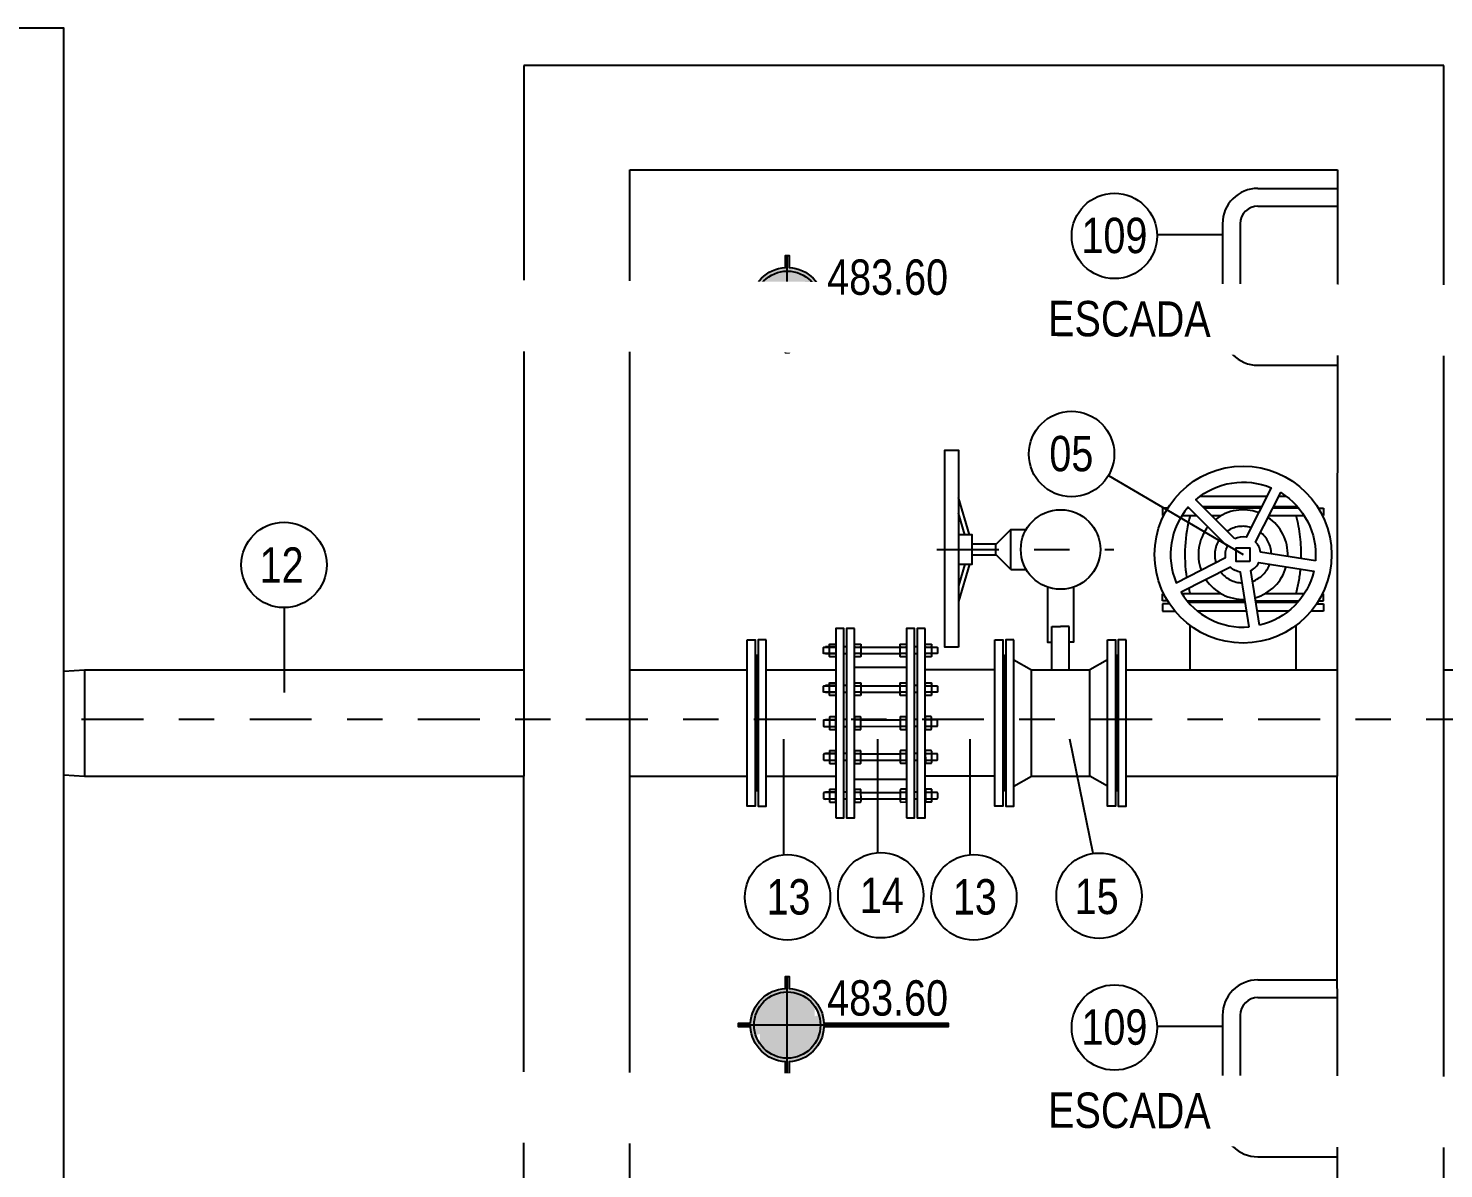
# Model space of a CAD drawing. Header units: feet. Extents: x 0 to 285115, y 0 to 9111421.
# Drawn here: x 285106.968 to 285110.968, y 9111417.429 to 9111420.653 of the extents above; entities that cross this region are included whole.
import ezdxf
from ezdxf.enums import TextEntityAlignment as Align

# ---------------------------------------------------------------- set-up
doc = ezdxf.new("R2010")
doc.units = ezdxf.units.FT
doc.header["$MEASUREMENT"] = 0
doc.linetypes.add('DASHDOT', pattern=[1, 0.5, -0.25, 0, -0.25])
doc.layers.get('0').update_dxf_attribs({"linetype": 'CONTINUOUS'})
for name, color, linetype in [('01', 1, 'CONTINUOUS'), ('02', 7, 'CONTINUOUS'), ('A-NIVEIS', 1, 'CONTINUOUS'), ('A-TEXTO', 2, 'CONTINUOUS'), ('EIXO', 1, 'DASHDOT'), ('FLANGES', 7, 'CONTINUOUS'), ('H-SA-ESTRUTURA (CORTE)', 5, 'CONTINUOUS'), ('H-SA-TEXTO', 2, 'CONTINUOUS'), ('INDIC', 2, 'CONTINUOUS'), ('Top View-Ferro Fundido - JGS - K7(Esgoto)', 7, 'CONTINUOUS')]:
    doc.layers.add(name, color=color, linetype=linetype)
doc.styles.add('EGC_Arial_2.0mm', font='arial.ttf', dxfattribs={"width": 0.8, "height": 2})

# ---------------------------------------------------------------- blocks, each defined once
blk = doc.blocks.new('*U1227')
at = {"true_color": 0xffffff}
h = blk.add_hatch(color=7, dxfattribs=at)
h.dxf.hatch_style = 1
edge = h.paths.add_edge_path()
edge.add_arc((0, 0), 2.075, 92.76231, 177.23769, ccw=False)
edge.add_line((-0.1, 2.073), (-0.1, 2.75))
edge.add_line((-0.1, 2.75), (0.1, 2.75))
edge.add_line((0.1, 2.75), (0.1, 2.073))
edge.add_arc((0, 0), 2.075, 2.76231, 87.23769, ccw=False)
edge.add_line((2.073, 0.1), (9.088, 0.1))
edge.add_line((9.088, 0.1), (9.088, -0.1))
edge.add_line((9.088, -0.1), (2.073, -0.1))
edge.add_arc((0, 0), 2.075, 272.76231, 357.23769, ccw=False)
edge.add_line((0.1, -2.073), (0.1, -2.75))
edge.add_line((0.1, -2.75), (-0.1, -2.75))
edge.add_line((-0.1, -2.75), (-0.1, -2.073))
edge.add_arc((0, 0), 2.075, 182.76231, 267.23769, ccw=False)
edge.add_line((-2.073, -0.1), (-2.75, -0.1))
edge.add_line((-2.75, -0.1), (-2.75, 0.1))
edge.add_line((-2.75, 0.1), (-2.073, 0.1))
for p, q in [((0, -2.75), (0, 2.75)), ((9.088, 0), (-2.75, 0))]:
    blk.add_line(p, q)
at = {"color": 7, "true_color": 0xffffff}
blk.add_lwpolyline([(-2.073, 0.1, -0.386246), (-0.1, 2.073), (-0.1, 2.75), (0.1, 2.75), (0.1, 2.073, -0.386246), (2.073, 0.1), (9.088, 0.1), (9.088, -0.1), (2.073, -0.1, -0.386246), (0.1, -2.073), (0.1, -2.75), (-0.1, -2.75), (-0.1, -2.073, -0.386246), (-2.073, -0.1), (-2.75, -0.1), (-2.75, 0.1)], format="xyb", close=True, dxfattribs=at)
blk.add_circle((0, 0), 1.875)
for points in [[(0, 1.875), (0, 0), (0.583, 1.782), (0.595, 0)], [(0.583, 1.782), (0.595, 0), (1.097, 1.521), (1.096, 0)], [(1.533, 1.079), (1.571, 0), (1.786, 0.571), (0, 0)], [(1.097, 1.521), (1.096, 0), (1.533, 1.079), (1.571, 0)], [(-1.786, -0.571), (0, 0), (-1.796, -0.539), (-1.875, 0)], [(-1.533, -1.079), (-1.571, 0), (-1.786, -0.571), (0, 0)], [(-1.097, -1.521), (-1.096, 0), (-1.533, -1.079), (-1.571, 0)], [(-0.583, -1.782), (-0.595, 0), (-1.097, -1.521), (-1.096, 0)], [(0, -1.875), (0, 0), (-0.583, -1.782), (-0.595, 0)], [(1.786, 0.571), (0, 0), (1.796, 0.539), (1.875, 0)]]:
    blk.add_solid(points)
at = {"layer": 'A-TEXTO', "color": 2, "style": 'EGC_Arial_2.0mm', "width": 0.8}
blk.add_attdef('000.00', text='', height=2, dxfattribs=at).set_placement((9.088, 0.534), align=Align.RIGHT)

msp = doc.modelspace()

# ---------------------------------------------------------------- linework, layer by layer
at = {"layer": '01', "color": 1}
for p, q in [((285109.6273, 9111419.2214), (285109.5964, 9111419.3266)), ((285110.2791, 9111419.3301), (285110.468, 9111419.3301)), ((285110.5016, 9111419.3301), (285110.5224, 9111419.3301)), ((285109.6144, 9111419.2214), (285109.5964, 9111419.2827)), ((285109.7443, 9111419.2359), (285109.7022, 9111419.1937)), ((285109.7443, 9111419.1234), (285109.7443, 9111419.2359)), ((285109.7022, 9111419.1656), (285109.7022, 9111419.1937)), ((285109.7443, 9111419.1234), (285109.7022, 9111419.1656)), ((285109.6144, 9111419.1379), (285109.5964, 9111419.0766)), ((285109.6273, 9111419.1379), (285109.5964, 9111419.0327))]:
    msp.add_line(p, q, dxfattribs=at)
at = {"layer": '01', "color": 1, "ltscale": 2.5}
for p, q in [((285109.7443, 9111419.2359), (285109.7875, 9111419.2359)), ((285109.6346, 9111419.1951), (285109.7022, 9111419.1951)), ((285109.6346, 9111419.1642), (285109.7022, 9111419.1642)), ((285109.7443, 9111419.1234), (285109.7875, 9111419.1234))]:
    msp.add_line(p, q, dxfattribs=at)
at = {"layer": '01', "color": 1}
for points in [[(285109.5964, 9111419.1379), (285109.6346, 9111419.1379), (285109.6346, 9111419.2214), (285109.5964, 9111419.2214)], [(285109.8481, 9111419.0734), (285109.8481, 9111418.9172), (285109.8606, 9111418.9172)], [(285109.9218, 9111419.0734), (285109.9218, 9111418.9172), (285109.9093, 9111418.9172)]]:
    msp.add_lwpolyline(points, dxfattribs=at)
at = {"layer": '02', "color": 2, "linetype": 'Continuous'}
for points in [[(285110.3776, 9111419.2094), (285110.2668, 9111419.3202, -0.284894), (285110.4802, 9111419.354), (285110.409, 9111419.2144, 0.16324)], [(285110.605, 9111419.1479), (285110.4502, 9111419.1724, 0.16324), (285110.4357, 9111419.2007), (285110.5069, 9111419.3404, -0.284894)], [(285110.4179, 9111418.9608), (285110.3934, 9111419.1156, -0.16324), (285110.365, 9111419.13), (285110.2254, 9111419.0589, 0.284894)], [(285110.4475, 9111418.9655), (285110.423, 9111419.1203, 0.16324), (285110.4455, 9111419.1428), (285110.6003, 9111419.1183, -0.284894)]]:
    msp.add_lwpolyline(points, format="xyb", close=True, dxfattribs=at)
at = {"layer": '02', "color": 2, "linetype": 'Continuous', "ltscale": 0.2}
msp.add_lwpolyline([(285110.3564, 9111419.1882), (285110.2455, 9111419.299, 0.284894), (285110.2117, 9111419.0856), (285110.3514, 9111419.1568, -0.16324)], format="xyb", close=True, dxfattribs=at)
msp.add_lwpolyline([(285110.4202, 9111419.1456), (285110.3812, 9111419.1456), (285110.3812, 9111419.1846), (285110.4202, 9111419.1846)], close=True, dxfattribs=at)
msp.add_circle((285110.4007, 9111419.1651), 0.25, dxfattribs=at)
at = {"layer": 'EIXO', "color": 1, "linetype": 'DASHDOT', "ltscale": 0.35}
for p, q in [((285110.2485, 9111419.2961), (285110.243, 9111419.2961)), ((285110.4527, 9111419.3001), (285110.2869, 9111419.3001)), ((285110.4506, 9111419.2961), (285110.2909, 9111419.2961)), ((285110.5584, 9111419.2961), (285110.4843, 9111419.2961)), ((285110.555, 9111419.3001), (285110.4863, 9111419.3001)), ((285110.228, 9111419.2756), (285110.269, 9111419.2756)), ((285110.3114, 9111419.2756), (285110.3391, 9111419.2756)), ((285110.4739, 9111419.2756), (285110.5734, 9111419.2756)), ((285109.5353, 9111419.1796), (285110.035, 9111419.1796)), ((285110.3391, 9111419.0546), (285110.228, 9111419.0546)), ((285110.5734, 9111419.0546), (285110.4623, 9111419.0546)), ((285110.243, 9111419.0341), (285110.4063, 9111419.0341)), ((285110.4069, 9111419.0301), (285110.2464, 9111419.0301)), ((285110.4108, 9111419.0056), (285110.2719, 9111419.0056)), ((285110.4367, 9111419.0341), (285110.5584, 9111419.0341)), ((285110.555, 9111419.0301), (285110.4373, 9111419.0301)), ((285110.5295, 9111419.0056), (285110.4412, 9111419.0056))]:
    msp.add_line(p, q, dxfattribs=at)
at = {"layer": 'EIXO', "color": 1, "linetype": 'DASHDOT'}
for points in [[(285110.1878, 9111419.2961), (285110.1732, 9111419.2961), (285110.1732, 9111419.2756), (285110.1765, 9111419.2756)], [(285110.6136, 9111419.2961), (285110.6282, 9111419.2961), (285110.6282, 9111419.2756), (285110.625, 9111419.2756)], [(285110.1878, 9111419.0341), (285110.1732, 9111419.0341), (285110.1732, 9111419.0546), (285110.1765, 9111419.0546)], [(285110.6136, 9111419.0341), (285110.6282, 9111419.0341), (285110.6282, 9111419.0546), (285110.625, 9111419.0546)], [(285110.1929, 9111419.0261), (285110.1732, 9111419.0261), (285110.1732, 9111419.0056), (285110.2082, 9111419.0056)], [(285110.6085, 9111419.0261), (285110.6282, 9111419.0261), (285110.6282, 9111419.0056), (285110.5932, 9111419.0056)]]:
    msp.add_lwpolyline(points, dxfattribs=at)
at = {"layer": 'EIXO', "ltscale": 0.35}
msp.add_lwpolyline([(285112.5183, 9111418.699), (285107.0676, 9111418.699)], dxfattribs=at)
at = {"layer": 'EIXO', "color": 1, "linetype": 'DASHDOT'}
for centre, radius, start, end in [((285110.4007, 9111419.1651), 0.1265, 69.81, 128.19), ((285110.6631, 9111419.1651), 0.4269, 165, 188.6904), ((285110.4007, 9111419.1651), 0.1265, 141.81, 200.19), ((285110.4007, 9111419.1651), 0.08, 73.8069, 124.1931), ((285110.4007, 9111419.1651), 0.1265, 357.81, 56.19), ((285110.1383, 9111419.1651), 0.4269, 358.5434, 15), ((285110.4007, 9111419.1651), 0.08, 145.8069, 196.1931), ((285110.4007, 9111419.1651), 0.08, 1.8069, 52.1931), ((285110.4007, 9111419.1651), 0.08, 289.8069, 340.1931), ((285110.4007, 9111419.1651), 0.1265, 285.81, 344.19), ((285110.1383, 9111419.1651), 0.4269, 345, 354.4977), ((285110.4007, 9111419.1651), 0.1265, 213.81, 272.19), ((285110.4007, 9111419.1651), 0.08, 217.8069, 268.1931), ((285110.6631, 9111419.1651), 0.4269, 192.8842, 195)]:
    msp.add_arc(centre, radius, start, end, dxfattribs=at)
at = {"layer": 'FLANGES', "color": 2}
msp.add_lwpolyline([(285109.5964, 9111418.9036), (285109.5574, 9111418.9036), (285109.5574, 9111419.4605), (285109.5964, 9111419.4605)], close=True, dxfattribs=at)
msp.add_circle((285109.885, 9111419.1796), 0.1125, dxfattribs=at)
at = {"layer": 'H-SA-ESTRUTURA (CORTE)', "color": 2}
for p, q in [((285108.3676, 9111420.5475), (285108.3676, 9111418.5391)), ((285110.9676, 9111420.5475), (285108.3676, 9111420.5475)), ((285110.9676, 9111418.5391), (285110.9676, 9111420.5475)), ((285108.6676, 9111418.5391), (285108.6676, 9111420.2525)), ((285108.6676, 9111420.2525), (285110.6676, 9111420.2525)), ((285110.6676, 9111420.2525), (285110.6669, 9111418.5391, -91.2887)), ((285108.3676, 9111415.8016), (285108.3676, 9111418.5391)), ((285108.6676, 9111415.8016, 478.1983), (285108.6676, 9111418.5391)), ((285110.6677, 9111415.8016), (285110.6669, 9111418.5391, -91.2887)), ((285110.9676, 9111415.8016, 478.1983), (285110.9676, 9111418.5391, -91.3222))]:
    msp.add_line(p, q, dxfattribs=at)
at = {"layer": 'H-SA-ESTRUTURA (CORTE)'}
msp.add_lwpolyline([(285107.0676, 9111414.1527), (285107.0676, 9111420.6527), (285097.0676, 9111420.6527), (285097.0676, 9111414.1527)], close=True, dxfattribs=at)
at = {"layer": 'INDIC', "color": 1, "linetype": 'Continuous'}
for p, q in [((285110.1578, 9111420.07), (285110.3429, 9111420.07)), ((285110.0201, 9111419.3883), (285110.4007, 9111419.1651)), ((285107.6903, 9111419.0153), (285107.6903, 9111418.7751)), ((285109.1028, 9111418.3158), (285109.1025, 9111418.6437)), ((285109.368, 9111418.3226), (285109.3681, 9111418.6437)), ((285109.6294, 9111418.3158), (285109.6295, 9111418.6437)), ((285109.9768, 9111418.3205), (285109.9111, 9111418.6437)), ((285110.1578, 9111417.8326), (285110.3429, 9111417.8326))]:
    msp.add_line(p, q, dxfattribs=at)
for centre in [(285109.9159, 9111419.4494), (285107.6903, 9111419.136), (285109.3767, 9111418.2022), (285109.9937, 9111418.201), (285109.1132, 9111418.1964), (285109.6398, 9111418.1964)]:
    msp.add_circle(centre, 0.1207, dxfattribs=at)
at = {"layer": 'Top View-Ferro Fundido - JGS - K7(Esgoto)', "color": 1, "linetype": 'ByBlock', "lineweight": -2}
for p, q in [((285110.4426, 9111420.2003), (285110.6676, 9111420.2003)), ((285110.4426, 9111420.1503), (285110.6676, 9111420.1503)), ((285110.3426, 9111420.1003), (285110.3426, 9111419.8003)), ((285110.3926, 9111420.1003), (285110.3926, 9111419.8003)), ((285110.4426, 9111419.7503), (285110.6676, 9111419.7503)), ((285110.4426, 9111419.7003), (285110.6676, 9111419.7003)), ((285109.8606, 9111418.9618), (285109.885, 9111418.9618)), ((285109.8606, 9111418.8391), (285109.8606, 9111418.9618)), ((285109.9093, 9111418.9618), (285109.885, 9111418.9618)), ((285109.9093, 9111418.8391), (285109.9093, 9111418.9618)), ((285110.2507, 9111418.8391), (285110.2507, 9111418.9651)), ((285110.5507, 9111418.8391), (285110.5507, 9111418.9651)), ((285109.2495, 9111418.9042), (285109.2205, 9111418.9042)), ((285109.2495, 9111418.8842), (285109.2205, 9111418.8842)), ((285109.2333, 9111418.9032), (285109.2477, 9111418.9032)), ((285109.2477, 9111418.8852), (285109.2333, 9111418.8852)), ((285109.28, 9111418.9042), (285109.272, 9111418.9042)), ((285109.28, 9111418.8842), (285109.272, 9111418.8842)), ((285109.3043, 9111418.9032), (285109.3187, 9111418.9032)), ((285109.3187, 9111418.8852), (285109.3043, 9111418.8852)), ((285109.3205, 9111418.9032), (285109.4315, 9111418.9032)), ((285109.3205, 9111418.8852), (285109.4315, 9111418.8852)), ((285109.4333, 9111418.9032), (285109.4477, 9111418.9032)), ((285109.4477, 9111418.8852), (285109.4333, 9111418.8852)), ((285109.48, 9111418.9042), (285109.472, 9111418.9042)), ((285109.48, 9111418.8842), (285109.472, 9111418.8842)), ((285109.5043, 9111418.9032), (285109.5187, 9111418.9032)), ((285109.5187, 9111418.8852), (285109.5043, 9111418.8852)), ((285109.3025, 9111418.8469), (285109.4495, 9111418.8469)), ((285109.7525, 9111418.8679), (285109.8025, 9111418.8391)), ((285110.0175, 9111418.8679), (285109.9675, 9111418.8391)), ((285107.0676, 9111418.8354), (285107.126, 9111418.8391)), ((285107.126, 9111418.8391), (285108.3676, 9111418.8391)), ((285107.126, 9111418.8391), (285107.126, 9111418.5391)), ((285108.6676, 9111418.8391), (285108.9995, 9111418.8391)), ((285109.0525, 9111418.8391), (285109.2495, 9111418.8391)), ((285109.6995, 9111418.8391), (285109.5025, 9111418.8391)), ((285109.8025, 9111418.5391), (285109.8025, 9111418.8391)), ((285109.8025, 9111418.8391), (285109.9675, 9111418.8391)), ((285109.9675, 9111418.5391), (285109.9675, 9111418.8391)), ((285110.0705, 9111418.8391), (285110.6676, 9111418.8391)), ((285110.9676, 9111418.8392), (285112.4201, 9111418.8358)), ((285109.2495, 9111418.7949), (285109.2205, 9111418.7949)), ((285109.2495, 9111418.7749), (285109.2205, 9111418.7749)), ((285109.2333, 9111418.7939), (285109.2477, 9111418.7939)), ((285109.2477, 9111418.7759), (285109.2333, 9111418.7759)), ((285109.28, 9111418.7949), (285109.272, 9111418.7949)), ((285109.28, 9111418.7749), (285109.272, 9111418.7749)), ((285109.3043, 9111418.7939), (285109.3187, 9111418.7939)), ((285109.3187, 9111418.7759), (285109.3043, 9111418.7759)), ((285109.3205, 9111418.7939), (285109.4315, 9111418.7939)), ((285109.3205, 9111418.7759), (285109.4315, 9111418.7759)), ((285109.4333, 9111418.7939), (285109.4477, 9111418.7939)), ((285109.4477, 9111418.7759), (285109.4333, 9111418.7759)), ((285109.48, 9111418.7949), (285109.472, 9111418.7949)), ((285109.48, 9111418.7749), (285109.472, 9111418.7749)), ((285109.5043, 9111418.7939), (285109.5187, 9111418.7939)), ((285109.5187, 9111418.7759), (285109.5043, 9111418.7759)), ((285109.2494, 9111418.6986), (285109.2204, 9111418.6985)), ((285109.2476, 9111418.6976), (285109.2332, 9111418.6975)), ((285109.2799, 9111418.6986), (285109.2719, 9111418.6986)), ((285109.3186, 9111418.6977), (285109.3042, 9111418.6977)), ((285109.3204, 9111418.6977), (285109.4314, 9111418.6979)), ((285109.4476, 9111418.6979), (285109.4332, 9111418.6979)), ((285109.4799, 9111418.699), (285109.4719, 9111418.699)), ((285109.5186, 9111418.6981), (285109.5042, 9111418.6981)), ((285109.2495, 9111418.6786), (285109.2205, 9111418.6785)), ((285109.2333, 9111418.6795), (285109.2477, 9111418.6796)), ((285109.28, 9111418.6786), (285109.272, 9111418.6786)), ((285109.3043, 9111418.6797), (285109.3187, 9111418.6797)), ((285109.3205, 9111418.6797), (285109.4315, 9111418.6799)), ((285109.4333, 9111418.6799), (285109.4477, 9111418.6799)), ((285109.48, 9111418.679), (285109.472, 9111418.679)), ((285109.5043, 9111418.6801), (285109.5187, 9111418.6801)), ((285109.2496, 9111418.6028), (285109.2206, 9111418.6028)), ((285109.2478, 9111418.6018), (285109.2334, 9111418.6018)), ((285109.2801, 9111418.6029), (285109.2721, 9111418.6029)), ((285109.3188, 9111418.6019), (285109.3044, 9111418.6019)), ((285109.3206, 9111418.6019), (285109.4316, 9111418.6022)), ((285109.4478, 9111418.6022), (285109.4334, 9111418.6022)), ((285109.4801, 9111418.6033), (285109.4721, 9111418.6032)), ((285109.5188, 9111418.6023), (285109.5044, 9111418.6023)), ((285109.2497, 9111418.5828), (285109.2207, 9111418.5828)), ((285109.2335, 9111418.5838), (285109.2479, 9111418.5838)), ((285109.2802, 9111418.5829), (285109.2722, 9111418.5829)), ((285109.3045, 9111418.5839), (285109.3189, 9111418.5839)), ((285109.3207, 9111418.5839), (285109.4317, 9111418.5842)), ((285109.4335, 9111418.5842), (285109.4479, 9111418.5842)), ((285109.4802, 9111418.5833), (285109.4722, 9111418.5832)), ((285109.5045, 9111418.5843), (285109.5189, 9111418.5843)), ((285107.0676, 9111418.5427), (285107.126, 9111418.5391)), ((285107.126, 9111418.5391), (285108.3676, 9111418.5391)), ((285108.6676, 9111418.5391), (285108.9995, 9111418.5391)), ((285109.0525, 9111418.5391), (285109.2495, 9111418.5391)), ((285109.3025, 9111418.5308), (285109.4495, 9111418.5308)), ((285109.6995, 9111418.5391), (285109.5025, 9111418.5391)), ((285109.7525, 9111418.5102), (285109.8025, 9111418.5391)), ((285109.8025, 9111418.5391), (285109.9675, 9111418.5391)), ((285110.0175, 9111418.5102), (285109.9675, 9111418.5391)), ((285110.0705, 9111418.5391), (285110.6676, 9111418.5391)), ((285109.2499, 9111418.4935), (285109.2209, 9111418.4934)), ((285109.2481, 9111418.4925), (285109.2337, 9111418.4924)), ((285109.2804, 9111418.4935), (285109.2724, 9111418.4935)), ((285109.3191, 9111418.4926), (285109.3047, 9111418.4926)), ((285109.3209, 9111418.4926), (285109.4319, 9111418.4928)), ((285109.4481, 9111418.4929), (285109.4337, 9111418.4928)), ((285109.4804, 9111418.4939), (285109.4724, 9111418.4939)), ((285109.5191, 9111418.493), (285109.5047, 9111418.493)), ((285109.2499, 9111418.4735), (285109.2209, 9111418.4734)), ((285109.2337, 9111418.4744), (285109.2481, 9111418.4745)), ((285109.2804, 9111418.4735), (285109.2724, 9111418.4735)), ((285109.3047, 9111418.4746), (285109.3191, 9111418.4746)), ((285109.3209, 9111418.4746), (285109.4319, 9111418.4748)), ((285109.4337, 9111418.4748), (285109.4481, 9111418.4749)), ((285109.4804, 9111418.4739), (285109.4724, 9111418.4739)), ((285109.5047, 9111418.475), (285109.5191, 9111418.475)), ((285110.4426, 9111417.963), (285110.6676, 9111417.963)), ((285110.4426, 9111417.913), (285110.6676, 9111417.913)), ((285110.3426, 9111417.863), (285110.3426, 9111417.563)), ((285110.3926, 9111417.863), (285110.3926, 9111417.563)), ((285110.4426, 9111417.513), (285110.6676, 9111417.513)), ((285110.4426, 9111417.463), (285110.6676, 9111417.463))]:
    msp.add_line(p, q, dxfattribs=at)
for points in [[(285108.9995, 9111418.9241), (285109.022, 9111418.9241), (285109.022, 9111418.4541), (285108.9995, 9111418.4541)], [(285109.0525, 9111418.9241), (285109.03, 9111418.9241), (285109.03, 9111418.4541), (285109.0525, 9111418.4541)], [(285109.2495, 9111418.4215), (285109.272, 9111418.4215), (285109.272, 9111418.9567), (285109.2495, 9111418.9567)], [(285109.3025, 9111418.9567), (285109.28, 9111418.9567), (285109.28, 9111418.4215), (285109.3025, 9111418.4215)], [(285109.4495, 9111418.4215), (285109.472, 9111418.4215), (285109.472, 9111418.9567), (285109.4495, 9111418.9567)], [(285109.5025, 9111418.9567), (285109.48, 9111418.9567), (285109.48, 9111418.4215), (285109.5025, 9111418.4215)], [(285109.6995, 9111418.9241), (285109.722, 9111418.9241), (285109.722, 9111418.4541), (285109.6995, 9111418.4541)], [(285109.7525, 9111418.9241), (285109.73, 9111418.9241), (285109.73, 9111418.4541), (285109.7525, 9111418.4541)], [(285110.0175, 9111418.9241), (285110.04, 9111418.9241), (285110.04, 9111418.4541), (285110.0175, 9111418.4541)], [(285110.0705, 9111418.9241), (285110.048, 9111418.9241), (285110.048, 9111418.4541), (285110.0705, 9111418.4541)]]:
    msp.add_lwpolyline(points, close=True, dxfattribs=at)
for points in [[(285109.2315, 9111418.8852), (285109.2165, 9111418.8852, -0.414214), (285109.2147, 9111418.887), (285109.2147, 9111418.9014, -0.414214), (285109.2165, 9111418.9032), (285109.2315, 9111418.9032)], [(285109.5205, 9111418.9032), (285109.5354, 9111418.9032, -0.414214), (285109.5372, 9111418.9014), (285109.5372, 9111418.887, -0.414214), (285109.5354, 9111418.8852), (285109.5205, 9111418.8852)], [(285109.2315, 9111418.7759), (285109.2165, 9111418.7759, -0.414214), (285109.2147, 9111418.7777), (285109.2147, 9111418.7921, -0.414214), (285109.2165, 9111418.7939), (285109.2315, 9111418.7939)], [(285109.5205, 9111418.7939), (285109.5354, 9111418.7939, -0.414214), (285109.5372, 9111418.7921), (285109.5372, 9111418.7777, -0.414214), (285109.5354, 9111418.7759), (285109.5205, 9111418.7759)], [(285109.2314, 9111418.6975), (285109.2165, 9111418.6975, 0.414214), (285109.2147, 9111418.6957), (285109.2148, 9111418.6813, 0.414214), (285109.2166, 9111418.6795), (285109.2315, 9111418.6795)], [(285109.5205, 9111418.6801), (285109.5354, 9111418.6801, 0.414214), (285109.5372, 9111418.6819), (285109.5372, 9111418.6963, 0.414214), (285109.5354, 9111418.6981), (285109.5204, 9111418.6981)], [(285109.2316, 9111418.6018), (285109.2167, 9111418.6017, 0.414214), (285109.2149, 9111418.5999), (285109.2149, 9111418.5855, 0.414214), (285109.2167, 9111418.5837), (285109.2317, 9111418.5838)], [(285109.5207, 9111418.5843), (285109.5356, 9111418.5844, 0.414214), (285109.5374, 9111418.5862), (285109.5374, 9111418.6006, 0.414214), (285109.5356, 9111418.6024), (285109.5206, 9111418.6023)], [(285109.2319, 9111418.4924), (285109.2169, 9111418.4924, 0.414214), (285109.2151, 9111418.4906), (285109.2152, 9111418.4762, 0.414214), (285109.217, 9111418.4744), (285109.2319, 9111418.4744)], [(285109.5209, 9111418.475), (285109.5358, 9111418.475, 0.414214), (285109.5376, 9111418.4768), (285109.5376, 9111418.4912, 0.414214), (285109.5358, 9111418.493), (285109.5209, 9111418.493)]]:
    msp.add_lwpolyline(points, format="xyb", dxfattribs=at)
for points in [[(285109.2495, 9111418.878, -0.414214), (285109.2477, 9111418.8762), (285109.2333, 9111418.8762, -0.414214), (285109.2315, 9111418.878), (285109.2315, 9111418.9104, -0.414214), (285109.2333, 9111418.9122), (285109.2477, 9111418.9122, -0.414214), (285109.2495, 9111418.9104)], [(285109.3205, 9111418.878, -0.414214), (285109.3187, 9111418.8762), (285109.3043, 9111418.8762, -0.414214), (285109.3025, 9111418.878), (285109.3025, 9111418.9104, -0.414214), (285109.3043, 9111418.9122), (285109.3187, 9111418.9122, -0.414214), (285109.3205, 9111418.9104)], [(285109.4495, 9111418.878, -0.414214), (285109.4477, 9111418.8762), (285109.4333, 9111418.8762, -0.414214), (285109.4315, 9111418.878), (285109.4315, 9111418.9104, -0.414214), (285109.4333, 9111418.9122), (285109.4477, 9111418.9122, -0.414214), (285109.4495, 9111418.9104)], [(285109.5025, 9111418.9104, -0.414214), (285109.5043, 9111418.9122), (285109.5187, 9111418.9122, -0.414214), (285109.5205, 9111418.9104), (285109.5205, 9111418.878, -0.414214), (285109.5187, 9111418.8762), (285109.5043, 9111418.8762, -0.414214), (285109.5025, 9111418.878)], [(285109.2495, 9111418.7687, -0.414214), (285109.2477, 9111418.7669), (285109.2333, 9111418.7669, -0.414214), (285109.2315, 9111418.7687), (285109.2315, 9111418.8011, -0.414214), (285109.2333, 9111418.8029), (285109.2477, 9111418.8029, -0.414214), (285109.2495, 9111418.8011)], [(285109.3205, 9111418.7687, -0.414214), (285109.3187, 9111418.7669), (285109.3043, 9111418.7669, -0.414214), (285109.3025, 9111418.7687), (285109.3025, 9111418.8011, -0.414214), (285109.3043, 9111418.8029), (285109.3187, 9111418.8029, -0.414214), (285109.3205, 9111418.8011)], [(285109.4495, 9111418.7687, -0.414214), (285109.4477, 9111418.7669), (285109.4333, 9111418.7669, -0.414214), (285109.4315, 9111418.7687), (285109.4315, 9111418.8011, -0.414214), (285109.4333, 9111418.8029), (285109.4477, 9111418.8029, -0.414214), (285109.4495, 9111418.8011)], [(285109.5025, 9111418.8011, -0.414214), (285109.5043, 9111418.8029), (285109.5187, 9111418.8029, -0.414214), (285109.5205, 9111418.8011), (285109.5205, 9111418.7687, -0.414214), (285109.5187, 9111418.7669), (285109.5043, 9111418.7669, -0.414214), (285109.5025, 9111418.7687)], [(285109.2494, 9111418.7048, 0.414214), (285109.2476, 9111418.7066), (285109.2332, 9111418.7065, 0.414214), (285109.2314, 9111418.7047), (285109.2315, 9111418.6723, 0.414214), (285109.2333, 9111418.6705), (285109.2477, 9111418.6706, 0.414214), (285109.2495, 9111418.6724)], [(285109.3204, 9111418.7049, 0.414214), (285109.3186, 9111418.7067), (285109.3042, 9111418.7067, 0.414214), (285109.3024, 9111418.7049), (285109.3025, 9111418.6725, 0.414214), (285109.3043, 9111418.6707), (285109.3187, 9111418.6707, 0.414214), (285109.3205, 9111418.6725)], [(285109.4494, 9111418.7052, 0.414214), (285109.4476, 9111418.7069), (285109.4332, 9111418.7069, 0.414214), (285109.4314, 9111418.7051), (285109.4315, 9111418.6727, 0.414214), (285109.4333, 9111418.6709), (285109.4477, 9111418.6709, 0.414214), (285109.4495, 9111418.6728)], [(285109.5025, 9111418.6729, 0.414214), (285109.5043, 9111418.6711), (285109.5187, 9111418.6711, 0.414214), (285109.5205, 9111418.6729), (285109.5204, 9111418.7053, 0.414214), (285109.5186, 9111418.7071), (285109.5042, 9111418.7071, 0.414214), (285109.5024, 9111418.7053)], [(285109.2496, 9111418.609, 0.414214), (285109.2478, 9111418.6108), (285109.2334, 9111418.6108, 0.414214), (285109.2316, 9111418.609), (285109.2317, 9111418.5766, 0.414214), (285109.2335, 9111418.5748), (285109.2479, 9111418.5748, 0.414214), (285109.2497, 9111418.5766)], [(285109.3206, 9111418.6091, 0.414214), (285109.3188, 9111418.6109), (285109.3044, 9111418.6109, 0.414214), (285109.3026, 9111418.6091), (285109.3027, 9111418.5767, 0.414214), (285109.3045, 9111418.5749), (285109.3189, 9111418.5749, 0.414214), (285109.3207, 9111418.5767)], [(285109.4496, 9111418.6094, 0.414214), (285109.4478, 9111418.6112), (285109.4334, 9111418.6112, 0.414214), (285109.4316, 9111418.6094), (285109.4317, 9111418.577, 0.414214), (285109.4335, 9111418.5752), (285109.4479, 9111418.5752, 0.414214), (285109.4497, 9111418.577)], [(285109.5027, 9111418.5771, 0.414214), (285109.5045, 9111418.5753), (285109.5189, 9111418.5753, 0.414214), (285109.5207, 9111418.5771), (285109.5206, 9111418.6095, 0.414214), (285109.5188, 9111418.6113), (285109.5044, 9111418.6113, 0.414214), (285109.5026, 9111418.6095)], [(285109.2498, 9111418.4997, 0.414214), (285109.248, 9111418.5015), (285109.2336, 9111418.5014, 0.414214), (285109.2318, 9111418.4996), (285109.2319, 9111418.4672, 0.414214), (285109.2337, 9111418.4654), (285109.2481, 9111418.4655, 0.414214), (285109.2499, 9111418.4673)], [(285109.3208, 9111418.4998, 0.414214), (285109.319, 9111418.5016), (285109.3046, 9111418.5016, 0.414214), (285109.3028, 9111418.4998), (285109.3029, 9111418.4674, 0.414214), (285109.3047, 9111418.4656), (285109.3191, 9111418.4656, 0.414214), (285109.3209, 9111418.4674)], [(285109.4498, 9111418.5001, 0.414214), (285109.448, 9111418.5019), (285109.4336, 9111418.5018, 0.414214), (285109.4318, 9111418.5), (285109.4319, 9111418.4676, 0.414214), (285109.4337, 9111418.4658), (285109.4481, 9111418.4659, 0.414214), (285109.4499, 9111418.4677)], [(285109.5029, 9111418.4678, 0.414214), (285109.5047, 9111418.466), (285109.5191, 9111418.466, 0.414214), (285109.5209, 9111418.4678), (285109.5208, 9111418.5002, 0.414214), (285109.519, 9111418.502), (285109.5046, 9111418.502, 0.414214), (285109.5028, 9111418.5002)]]:
    msp.add_lwpolyline(points, format="xyb", close=True, dxfattribs=at)
for points in [[(285109.2315, 9111418.9023), (285109.2333, 9111418.9032), (285109.2315, 9111418.9041)], [(285109.2315, 9111418.8843), (285109.2333, 9111418.8852), (285109.2315, 9111418.8861)], [(285109.2495, 9111418.9041), (285109.2477, 9111418.9032), (285109.2495, 9111418.9023)], [(285109.2495, 9111418.8861), (285109.2477, 9111418.8852), (285109.2495, 9111418.8843)], [(285109.3025, 9111418.9023), (285109.3043, 9111418.9032), (285109.3025, 9111418.9041)], [(285109.3025, 9111418.8843), (285109.3043, 9111418.8852), (285109.3025, 9111418.8861)], [(285109.3205, 9111418.9041), (285109.3187, 9111418.9032), (285109.3205, 9111418.9023)], [(285109.3205, 9111418.8861), (285109.3187, 9111418.8852), (285109.3205, 9111418.8843)], [(285109.4315, 9111418.9023), (285109.4333, 9111418.9032), (285109.4315, 9111418.9041)], [(285109.4315, 9111418.8843), (285109.4333, 9111418.8852), (285109.4315, 9111418.8861)], [(285109.4495, 9111418.9041), (285109.4477, 9111418.9032), (285109.4495, 9111418.9023)], [(285109.4495, 9111418.8861), (285109.4477, 9111418.8852), (285109.4495, 9111418.8843)], [(285109.5025, 9111418.9023), (285109.5043, 9111418.9032), (285109.5025, 9111418.9041)], [(285109.5025, 9111418.8843), (285109.5043, 9111418.8852), (285109.5025, 9111418.8861)], [(285109.5205, 9111418.9041), (285109.5187, 9111418.9032), (285109.5205, 9111418.9023)], [(285109.5205, 9111418.8861), (285109.5187, 9111418.8852), (285109.5205, 9111418.8843)], [(285109.022, 9111418.8801), (285109.026, 9111418.8801), (285109.026, 9111418.4981), (285109.022, 9111418.4981)], [(285109.03, 9111418.8801), (285109.026, 9111418.8801), (285109.026, 9111418.4981), (285109.03, 9111418.4981)], [(285109.722, 9111418.8801), (285109.726, 9111418.8801), (285109.726, 9111418.4981), (285109.722, 9111418.4981)], [(285109.73, 9111418.8801), (285109.726, 9111418.8801), (285109.726, 9111418.4981), (285109.73, 9111418.4981)], [(285110.04, 9111418.8801), (285110.044, 9111418.8801), (285110.044, 9111418.4981), (285110.04, 9111418.4981)], [(285110.048, 9111418.8801), (285110.044, 9111418.8801), (285110.044, 9111418.4981), (285110.048, 9111418.4981)], [(285109.2315, 9111418.793), (285109.2333, 9111418.7939), (285109.2315, 9111418.7948)], [(285109.2315, 9111418.775), (285109.2333, 9111418.7759), (285109.2315, 9111418.7768)], [(285109.2495, 9111418.7948), (285109.2477, 9111418.7939), (285109.2495, 9111418.793)], [(285109.2495, 9111418.7768), (285109.2477, 9111418.7759), (285109.2495, 9111418.775)], [(285109.3025, 9111418.793), (285109.3043, 9111418.7939), (285109.3025, 9111418.7948)], [(285109.3025, 9111418.775), (285109.3043, 9111418.7759), (285109.3025, 9111418.7768)], [(285109.3205, 9111418.7948), (285109.3187, 9111418.7939), (285109.3205, 9111418.793)], [(285109.3205, 9111418.7768), (285109.3187, 9111418.7759), (285109.3205, 9111418.775)], [(285109.4315, 9111418.793), (285109.4333, 9111418.7939), (285109.4315, 9111418.7948)], [(285109.4315, 9111418.775), (285109.4333, 9111418.7759), (285109.4315, 9111418.7768)], [(285109.4495, 9111418.7948), (285109.4477, 9111418.7939), (285109.4495, 9111418.793)], [(285109.4495, 9111418.7768), (285109.4477, 9111418.7759), (285109.4495, 9111418.775)], [(285109.5025, 9111418.793), (285109.5043, 9111418.7939), (285109.5025, 9111418.7948)], [(285109.5025, 9111418.775), (285109.5043, 9111418.7759), (285109.5025, 9111418.7768)], [(285109.5205, 9111418.7948), (285109.5187, 9111418.7939), (285109.5205, 9111418.793)], [(285109.5205, 9111418.7768), (285109.5187, 9111418.7759), (285109.5205, 9111418.775)], [(285109.2314, 9111418.6984), (285109.2332, 9111418.6975), (285109.2315, 9111418.6966)], [(285109.2315, 9111418.6804), (285109.2333, 9111418.6795), (285109.2315, 9111418.6786)], [(285109.2495, 9111418.6967), (285109.2476, 9111418.6976), (285109.2494, 9111418.6985)], [(285109.2495, 9111418.6787), (285109.2477, 9111418.6796), (285109.2495, 9111418.6805)], [(285109.3024, 9111418.6986), (285109.3042, 9111418.6977), (285109.3025, 9111418.6968)], [(285109.3025, 9111418.6806), (285109.3043, 9111418.6797), (285109.3025, 9111418.6788)], [(285109.3205, 9111418.6968), (285109.3186, 9111418.6977), (285109.3204, 9111418.6986)], [(285109.3205, 9111418.6788), (285109.3187, 9111418.6797), (285109.3205, 9111418.6806)], [(285109.4314, 9111418.6988), (285109.4332, 9111418.6979), (285109.4315, 9111418.697)], [(285109.4315, 9111418.6808), (285109.4333, 9111418.6799), (285109.4315, 9111418.679)], [(285109.4495, 9111418.6971), (285109.4476, 9111418.6979), (285109.4494, 9111418.6989)], [(285109.4495, 9111418.6791), (285109.4477, 9111418.6799), (285109.4495, 9111418.6809)], [(285109.5024, 9111418.699), (285109.5042, 9111418.6981), (285109.5025, 9111418.6972)], [(285109.5025, 9111418.681), (285109.5043, 9111418.6801), (285109.5025, 9111418.6792)], [(285109.5205, 9111418.6972), (285109.5186, 9111418.6981), (285109.5204, 9111418.699)], [(285109.5205, 9111418.6792), (285109.5187, 9111418.6801), (285109.5205, 9111418.681)], [(285109.2316, 9111418.6027), (285109.2334, 9111418.6018), (285109.2316, 9111418.6009)], [(285109.2496, 9111418.6009), (285109.2478, 9111418.6018), (285109.2496, 9111418.6027)], [(285109.3026, 9111418.6028), (285109.3044, 9111418.6019), (285109.3026, 9111418.601)], [(285109.3206, 9111418.601), (285109.3188, 9111418.6019), (285109.3206, 9111418.6028)], [(285109.4316, 9111418.6031), (285109.4334, 9111418.6022), (285109.4316, 9111418.6013)], [(285109.4496, 9111418.6013), (285109.4478, 9111418.6022), (285109.4496, 9111418.6031)], [(285109.5026, 9111418.6032), (285109.5044, 9111418.6023), (285109.5026, 9111418.6014)], [(285109.5206, 9111418.6014), (285109.5188, 9111418.6023), (285109.5206, 9111418.6032)], [(285109.2317, 9111418.5847), (285109.2335, 9111418.5838), (285109.2317, 9111418.5829)], [(285109.2497, 9111418.5829), (285109.2479, 9111418.5838), (285109.2497, 9111418.5847)], [(285109.3027, 9111418.5848), (285109.3045, 9111418.5839), (285109.3027, 9111418.583)], [(285109.3207, 9111418.583), (285109.3189, 9111418.5839), (285109.3207, 9111418.5848)], [(285109.4317, 9111418.5851), (285109.4335, 9111418.5842), (285109.4317, 9111418.5833)], [(285109.4497, 9111418.5833), (285109.4479, 9111418.5842), (285109.4497, 9111418.5851)], [(285109.5027, 9111418.5852), (285109.5045, 9111418.5843), (285109.5027, 9111418.5834)], [(285109.5207, 9111418.5834), (285109.5189, 9111418.5843), (285109.5207, 9111418.5852)], [(285109.2319, 9111418.4933), (285109.2337, 9111418.4924), (285109.2319, 9111418.4915)], [(285109.2499, 9111418.4916), (285109.2481, 9111418.4925), (285109.2499, 9111418.4934)], [(285109.3029, 9111418.4935), (285109.3047, 9111418.4926), (285109.3029, 9111418.4917)], [(285109.3209, 9111418.4917), (285109.3191, 9111418.4926), (285109.3209, 9111418.4935)], [(285109.4319, 9111418.4937), (285109.4337, 9111418.4928), (285109.4319, 9111418.4919)], [(285109.4499, 9111418.492), (285109.4481, 9111418.4929), (285109.4499, 9111418.4938)], [(285109.5029, 9111418.4939), (285109.5047, 9111418.493), (285109.5029, 9111418.4921)], [(285109.5209, 9111418.4921), (285109.5191, 9111418.493), (285109.5209, 9111418.4939)], [(285109.2319, 9111418.4753), (285109.2337, 9111418.4744), (285109.2319, 9111418.4735)], [(285109.2499, 9111418.4736), (285109.2481, 9111418.4745), (285109.2499, 9111418.4754)], [(285109.3029, 9111418.4755), (285109.3047, 9111418.4746), (285109.3029, 9111418.4737)], [(285109.3209, 9111418.4737), (285109.3191, 9111418.4746), (285109.3209, 9111418.4755)], [(285109.4319, 9111418.4757), (285109.4337, 9111418.4748), (285109.4319, 9111418.4739)], [(285109.4499, 9111418.474), (285109.4481, 9111418.4749), (285109.4499, 9111418.4758)], [(285109.5029, 9111418.4759), (285109.5047, 9111418.475), (285109.5029, 9111418.4741)], [(285109.5209, 9111418.4741), (285109.5191, 9111418.475), (285109.5209, 9111418.4759)]]:
    msp.add_lwpolyline(points, dxfattribs=at)
for centre, radius, start, end in [((285110.4426, 9111420.1003), 0.1, 90, 180), ((285110.4426, 9111420.1003), 0.05, 90, 180), ((285110.4426, 9111419.8003), 0.1, 180, 270), ((285110.4426, 9111419.8003), 0.05, 180, 270), ((285110.4426, 9111417.863), 0.1, 90, 180), ((285110.4426, 9111417.863), 0.05, 90, 180), ((285110.4426, 9111417.563), 0.1, 180, 270), ((285110.4426, 9111417.563), 0.05, 180, 270)]:
    msp.add_arc(centre, radius, start, end, dxfattribs=at)

# ---------------------------------------------------------------- block references
at = {"layer": 'A-NIVEIS', "xscale": 0.05, "yscale": 0.05, "zscale": 0.05}
for p in [(285109.1126, 9111419.8727), (285109.1126, 9111417.8353)]:
    msp.add_blockref('*U1227', p, dxfattribs=at).add_auto_attribs({'000.00': '483.60'})

# ---------------------------------------------------------------- texts
at = {"layer": 'INDIC', "color": 2, "style": 'EGC_Arial_2.0mm', "width": 0.8}
for s, p in [('109', (285110.0371, 9111420.0672)), ('05', (285109.9153, 9111419.4507)), ('12', (285107.6835, 9111419.1356)), ('13', (285109.1161, 9111418.1978)), ('14', (285109.3796, 9111418.2018)), ('13', (285109.6427, 9111418.1978)), ('15', (285109.987, 9111418.1991)), ('109', (285110.0371, 9111417.8298))]:
    msp.add_text(s, height=0.1, dxfattribs=at).set_placement(p, align=Align.MIDDLE_CENTER)

# ---------------------------------------------------------------- next in the draw order: texts
at = {"layer": 'H-SA-TEXTO', "color": 2, "char_height": 0.1, "width": 3.355817, "attachment_point": 8, "rotation": 359.7131, "style": 'EGC_Arial_2.0mm', "bg_fill": 2}
for insert in [(285110.0793, 9111419.7801), (285110.0793, 9111417.5427)]:
    msp.add_mtext('ESCADA', dxfattribs=dict(at, insert=insert))

# ---------------------------------------------------------------- next in the draw order: linework, layer by layer
at = {"layer": 'INDIC', "color": 1, "linetype": 'Continuous'}
for centre in [(285110.0371, 9111420.0659), (285110.0371, 9111417.8285)]:
    msp.add_circle(centre, 0.1207, dxfattribs=at)

doc.saveas('drawing.dxf')
